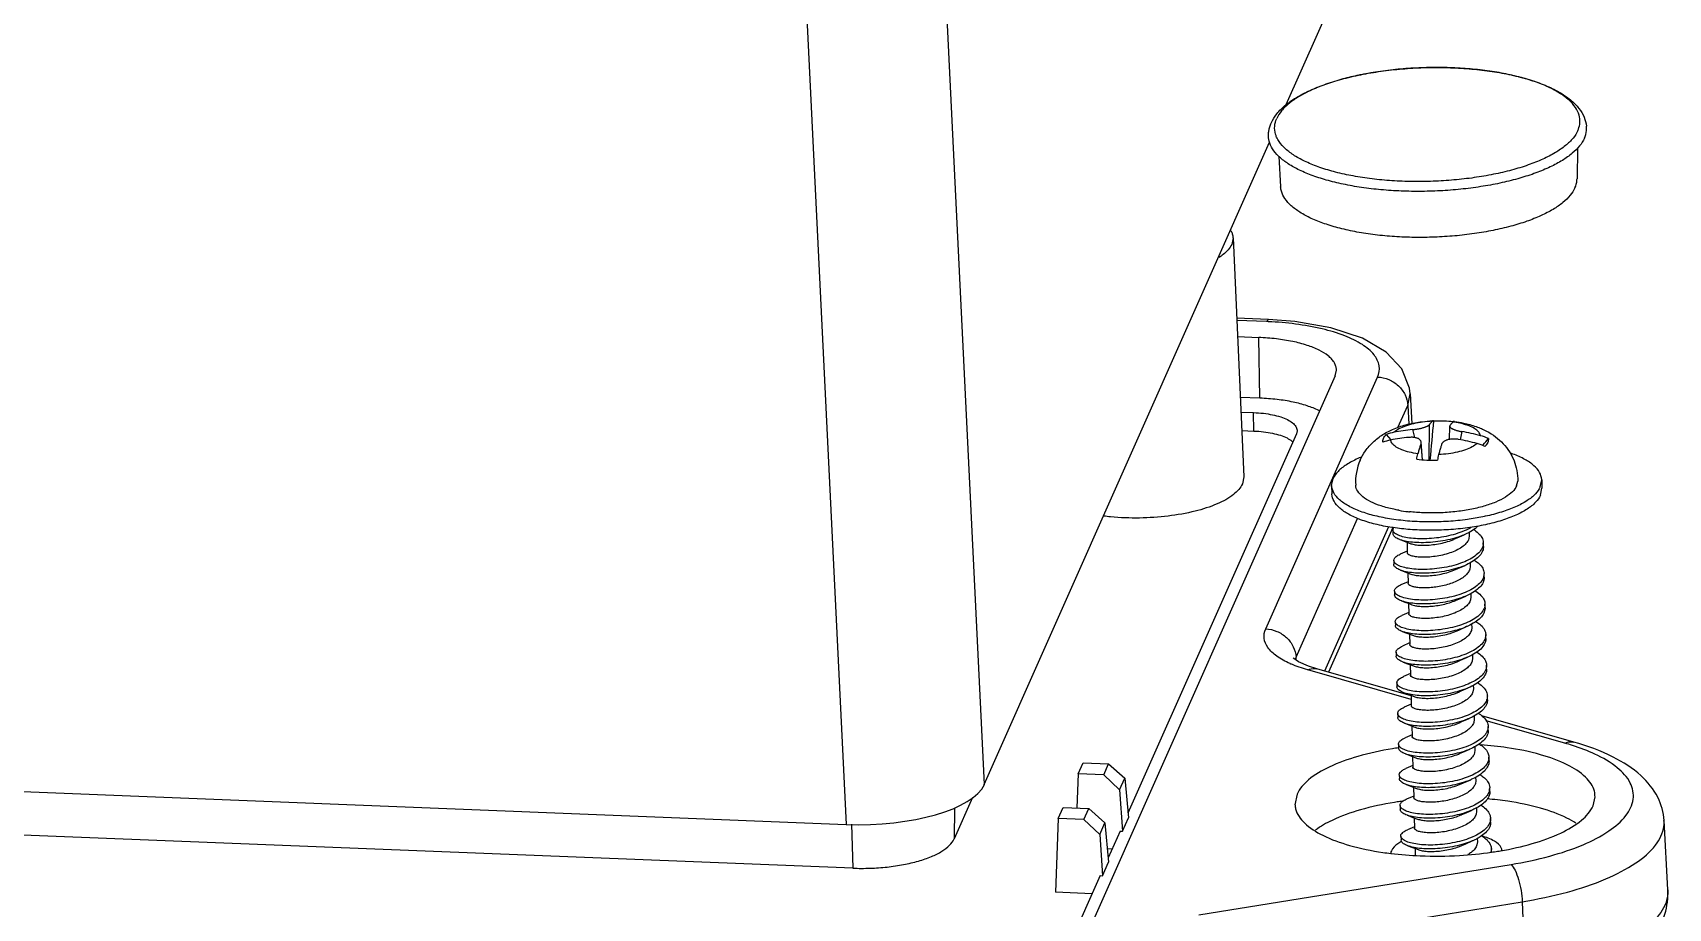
# Model space of a CAD drawing. Header units: millimetres. Extents: x 1366 to 1807, y -424 to -118.
# Drawn here: x 1527.6 to 1582.1, y -380 to -350.8 of the extents above; entities that cross this region are included whole.
import ezdxf

# ---------------------------------------------------------------- set-up
doc = ezdxf.new("R2010")
doc.units = ezdxf.units.MM
doc.layers.add('3_ALL_AXES', color=7, linetype='Continuous')

# ---------------------------------------------------------------- blocks, each defined once
blk = doc.blocks.new('*u50')
at = {"color": 7, "linetype": 'Continuous'}
for p, q in [((4.867, 59.991), (6.292, 30.805)), ((0.264, 58.662), (1.69, 29.476)), ((16.348, 53.462), (18.499, 58.307)), ((6.292, 30.805), (15.792, 52.208)), ((26.042, 52.011), (26.03, 50.985)), ((16.095, 51.74), (16.16, 50.726)), ((14.574, 49.028), (14.53, 48.806)), ((14.574, 49.027), (14.933, 41.054)), ((15.757, 46.303), (14.695, 46.345)), ((15.693, 46.231), (15.757, 46.303)), ((15.693, 46.231), (14.698, 46.271)), ((14.723, 45.731), (15.431, 45.702)), ((15.471, 43.68), (15.431, 45.702)), ((17.976, 44.429), (5.77, 16.928)), ((15.662, 35.992), (19.387, 44.383)), ((17.976, 44.429), (18.018, 44.616)), ((15.471, 43.68), (14.814, 43.706)), ((20.396, 43.44), (20.47, 43.825)), ((20.47, 43.83), (20.529, 42.834)), ((14.836, 43.218), (15.258, 43.201)), ((15.268, 42.586), (15.258, 43.201)), ((20.068, 42.702), (20.396, 43.44)), ((20.396, 43.44), (20.433, 42.816)), ((16.683, 42.488), (11.076, 29.855)), ((14.864, 42.602), (15.268, 42.586)), ((16.707, 42.588), (16.683, 42.488)), ((20.546, 42.632), (20.621, 42.368)), ((21.108, 42.794), (21.09, 41.617)), ((21.249, 42.927), (21.26, 42.926)), ((21.786, 42.308), (21.792, 42.746)), ((21.946, 42.899), (21.95, 42.899)), ((22.199, 42.566), (22.135, 42.294)), ((19.677, 42.469), (19.827, 42.289)), ((20.832, 42.171), (20.873, 41.629)), ((20.88, 41.629), (20.838, 42.218)), ((22.888, 42.104), (22.904, 42.124)), ((23, 42.113), (22.964, 42.074)), ((14.933, 41.056), (14.887, 40.823)), ((16.672, 35.049), (18.725, 39.675)), ((19.75, 39.395), (17.616, 34.587)), ((19.892, 39.369), (17.753, 34.549)), ((19.898, 39.293), (19.901, 39.166)), ((20.129, 38.968), (20.248, 38.924)), ((21.955, 38.989), (22.038, 39.026)), ((22.038, 39.026), (22.275, 39.129)), ((22.444, 39.096), (22.43, 38.999)), ((22.914, 38.734), (22.91, 38.862)), ((19.925, 38.273), (19.928, 38.145)), ((20.377, 38.584), (20.142, 38.482)), ((20.156, 37.948), (20.275, 37.904)), ((21.981, 37.969), (22.065, 38.005)), ((22.065, 38.005), (22.302, 38.108)), ((22.471, 38.076), (22.457, 37.979)), ((22.94, 37.714), (22.937, 37.841)), ((19.951, 37.253), (19.955, 37.125)), ((20.403, 37.564), (20.168, 37.462)), ((22.092, 36.985), (22.329, 37.088)), ((22.497, 37.055), (22.484, 36.959)), ((20.182, 36.927), (20.301, 36.883)), ((20.43, 36.544), (20.195, 36.442)), ((22.008, 36.948), (22.092, 36.985)), ((22.967, 36.694), (22.964, 36.821)), ((19.978, 36.232), (19.981, 36.105)), ((22.035, 35.928), (22.118, 35.965)), ((22.118, 35.965), (22.355, 36.068)), ((22.524, 36.035), (22.511, 35.938)), ((20.209, 35.907), (20.328, 35.863)), ((20.457, 35.523), (20.222, 35.421)), ((22.994, 35.673), (22.99, 35.801)), ((16.597, 35.003), (16.576, 35.023)), ((16.677, 34.949), (16.672, 35.049)), ((20.005, 35.212), (20.008, 35.084)), ((20.236, 34.887), (20.355, 34.843)), ((22.062, 34.908), (22.145, 34.945)), ((22.145, 34.945), (22.382, 35.048)), ((22.551, 35.015), (22.537, 34.918)), ((-130.437, 34.74), (1.69, 29.476)), ((20.506, 33.645), (17.062, 34.626)), ((17.36, 34.66), (17.084, 34.75)), ((20.503, 33.765), (17.361, 34.66)), ((20.484, 34.503), (20.249, 34.401)), ((23.021, 34.653), (23.017, 34.781)), ((20.032, 34.192), (20.035, 34.064)), ((20.263, 33.867), (20.382, 33.822)), ((22.089, 33.887), (22.172, 33.924)), ((22.172, 33.924), (22.409, 34.027)), ((22.578, 33.994), (22.564, 33.898)), ((1.914, 28.019), (-130.21, 33.283)), ((20.51, 33.483), (20.275, 33.381)), ((23.047, 33.633), (23.044, 33.76)), ((20.058, 33.171), (20.062, 33.044)), ((20.289, 32.846), (20.409, 32.802)), ((22.115, 32.867), (22.199, 32.904)), ((22.199, 32.904), (22.436, 33.007)), ((22.604, 32.974), (22.591, 32.878)), ((25.923, 32.22), (22.862, 33.093)), ((25.625, 32.186), (23.003, 32.933)), ((23.074, 32.612), (23.071, 32.74)), ((20.085, 32.151), (20.089, 32.024)), ((20.537, 32.462), (20.302, 32.36)), ((20.316, 31.826), (20.435, 31.782)), ((22.142, 31.847), (22.225, 31.884)), ((22.225, 31.884), (22.462, 31.987)), ((22.631, 31.954), (22.618, 31.857)), ((23.101, 31.592), (23.098, 31.72)), ((9.415, 31.158), (9.372, 30.025)), ((9.415, 31.158), (9.58, 31.53)), ((10.267, 31.124), (9.415, 31.158)), ((9.58, 31.53), (10.432, 31.496)), ((10.267, 31.124), (10.432, 31.496)), ((10.794, 30.631), (10.267, 31.124)), ((10.432, 31.496), (10.967, 31.022)), ((20.112, 31.131), (20.115, 31.003)), ((20.564, 31.442), (20.329, 31.34)), ((10.794, 30.631), (10.967, 31.022)), ((10.794, 30.631), (10.892, 29.254)), ((10.967, 31.022), (11.09, 29.702)), ((20.343, 30.806), (20.462, 30.761)), ((22.169, 30.826), (22.252, 30.863)), ((22.252, 30.863), (22.489, 30.966)), ((22.658, 30.933), (22.645, 30.837)), ((23.128, 30.572), (23.124, 30.699)), ((5.897, 30.37), (5.286, 28.993)), ((5.297, 30.032), (5.286, 28.993)), ((8.756, 29.672), (8.921, 30.043)), ((8.921, 30.043), (9.772, 30.009)), ((9.607, 29.638), (9.772, 30.009)), ((9.772, 30.009), (10.308, 29.535)), ((16.705, 30.486), (16.638, 30.131)), ((20.139, 30.11), (20.142, 29.983)), ((20.591, 30.422), (20.356, 30.32)), ((26.565, 30.093), (26.633, 30.396)), ((1.866, 29.482), (1.914, 28.019)), ((8.756, 29.672), (8.662, 27.215)), ((9.607, 29.638), (8.756, 29.672)), ((10.134, 29.144), (9.607, 29.638)), ((10.134, 29.144), (10.308, 29.535)), ((10.308, 29.535), (10.43, 28.215)), ((10.892, 29.254), (11.09, 29.702)), ((20.37, 29.785), (20.489, 29.741)), ((22.196, 29.806), (22.279, 29.843)), ((22.279, 29.843), (22.516, 29.946)), ((22.685, 29.913), (22.671, 29.817)), ((23.154, 29.551), (23.151, 29.679)), ((29.056, 27.301), (28.93, 29.605)), ((10.134, 29.144), (10.232, 27.767)), ((10.811, 29.257), (10.416, 28.368)), ((10.811, 29.257), (10.892, 29.254)), ((20.165, 29.09), (20.169, 28.963)), ((20.617, 29.402), (20.382, 29.299)), ((22.306, 28.823), (22.543, 28.926)), ((22.712, 28.893), (22.698, 28.796)), ((10.542, 28.653), (10.389, 28.659)), ((20.396, 28.765), (20.516, 28.721)), ((22.222, 28.786), (22.306, 28.823)), ((23.18, 28.56), (23.178, 28.659)), ((10.232, 27.767), (10.43, 28.215)), ((13.438, 26.461), (23.832, 28.146)), ((10.151, 27.771), (5.091, 16.369)), ((10.151, 27.771), (10.232, 27.767)), ((9.883, 27.166), (8.662, 27.215)), ((13.812, 25.217), (24.206, 26.902)), ((24.206, 26.902), (24.289, 24.573))]:
    blk.add_line(p, q, dxfattribs=at)
for points in [[(20.47, 43.826), (20.449, 44.01), (20.192, 44.66), (19.675, 45.215), (18.882, 45.678), (17.831, 46.027), (16.637, 46.236), (15.757, 46.303)], [(20.248, 38.924), (20.383, 38.873), (20.473, 38.839)], [(20.275, 37.904), (20.409, 37.853), (20.499, 37.819)], [(20.301, 36.883), (20.436, 36.833), (20.526, 36.798)], [(20.328, 35.863), (20.463, 35.812), (20.553, 35.778)], [(17.084, 34.75), (16.754, 34.898), (16.597, 35.003)], [(20.355, 34.843), (20.49, 34.792), (20.58, 34.758)], [(20.382, 33.822), (20.516, 33.772), (20.606, 33.737)], [(20.409, 32.802), (20.543, 32.751), (20.633, 32.717)], [(20.435, 31.782), (20.57, 31.731), (20.66, 31.697)], [(20.462, 30.761), (20.597, 30.711), (20.687, 30.676)], [(20.489, 29.741), (20.623, 29.691), (20.714, 29.656)], [(20.516, 28.721), (20.65, 28.67), (20.74, 28.636)]]:
    blk.add_lwpolyline(points, dxfattribs=at)
for centre, radius, start, end in [((25.26, 52.953), 0.874, 336.0564, 339.5255), ((15.225, 34.51), 11.73, 87.4308, 87.7136), ((20.245, 40.976), 1.598, 101.139, 110.8203), ((21.107, 36.616), 6.042, 95.3255, 101.1766), ((-251.456, 66.142), 273.702, 354.85918, 355.13434), ((21.473, 39.709), 3.205, 81.5946, 82.2791), ((21.471, 38.92), 4.007, 83.1983, 83.776), ((21.941, 42.857), 0.043, 83.3914, 86.4316), ((21.099, 36.181), 6.48, 74.6397, 80.225), ((20.129, 40.716), 1.598, 101.139, 110.8203), ((20.992, 36.356), 6.042, 95.3255, 101.1766), ((20.984, 35.92), 6.48, 74.6397, 80.225), ((22.225, 40.439), 1.794, 65.6925, 74.6547), ((22.341, 40.699), 1.794, 65.6925, 74.6547), ((-57.292, 109.329), 104.632, 320.03634, 320.18617), ((20.156, 39.413), 0.301, 226.2016, 228.6981), ((22.56, 37.835), 0.377, 342.9421, 344.8943), ((22.566, 37.833), 0.371, 344.882, 1.2263), ((22.609, 35.795), 0.381, 343.0667, 343.3398), ((17.101, 34.856), 0.471, 161.1525, 166.3399), ((17.1, 34.856), 0.47, 155.7836, 161.1619), ((17.92, 38.071), 3.543, 245.8725, 246.4515), ((22.636, 33.762), 0.409, 339.2972, 342.0058), ((23.338, 24.147), 8.358, 72.2789, 74.1187), ((22.667, 31.731), 0.434, 335.383, 341.878), ((22.748, 30.693), 0.376, 342.9201, 345.0883), ((22.754, 30.691), 0.37, 345.0846, 1.2569), ((21.845, 18.506), 11.857, 97.8873, 98.3434), ((21.489, 40.299), 11.869, 278.1858, 279.1913), ((21.54, 39.987), 11.553, 279.1918, 279.6728)]:
    blk.add_arc(centre, radius, start, end, dxfattribs=at)
blk.add_ellipse((2.347, 30.963), major_axis=(4, 0.104), ratio=0.372997, start_param=-1.745564, end_param=-0.175453, dxfattribs=at)
for points, start_tangent, end_tangent in [([(15.846, 52.849), (16.034, 53.154), (16.333, 53.451), (16.727, 53.723), (17.202, 53.964), (17.745, 54.173), (18.345, 54.348), (18.992, 54.49), (19.676, 54.596), (20.383, 54.665), (21.103, 54.698), (21.821, 54.692), (22.526, 54.648), (23.204, 54.567), (23.844, 54.449), (24.436, 54.295), (24.968, 54.105), (25.432, 53.88), (25.813, 53.621), (26.094, 53.337), (26.269, 53.042), (26.345, 52.746)], (0.405681, 0.914015), (0.101974, -0.994787)), ([(24.121, 54.378), (24.096, 54.384), (23.514, 54.512), (22.886, 54.608), (22.223, 54.67), (21.539, 54.697), (20.845, 54.689), (20.155, 54.646), (19.482, 54.568), (18.838, 54.457), (18.759, 54.441)], (-0.967592, 0.252517), (-0.978598, -0.205783)), ([(18.759, 54.441), (18.235, 54.316), (17.684, 54.146), (17.196, 53.951), (16.779, 53.734), (16.442, 53.5), (16.191, 53.253), (16.03, 52.998)], (-0.978598, -0.205783), (-0.405681, -0.914015)), ([(26.078, 52.647), (26.126, 52.857), (26.099, 53.115), (25.977, 53.368), (25.764, 53.609), (25.463, 53.836), (25.08, 54.043), (24.621, 54.227), (24.121, 54.378)], (0.349616, 0.936893), (-0.967592, 0.252517)), ([(15.753, 52.468), (15.767, 52.594), (15.798, 52.721), (15.846, 52.849)], (0.049678, 0.998765), (0.405681, 0.914015)), ([(16.026, 52.38), (15.989, 52.48), (15.962, 52.739), (16.03, 52.998)], (-0.403008, 0.915196), (0.405681, 0.914015)), ([(26.276, 52.342), (26.118, 52.087), (25.872, 51.84), (25.544, 51.605), (25.139, 51.385), (24.664, 51.186), (24.128, 51.011), (23.538, 50.861), (22.906, 50.741), (22.243, 50.651), (21.559, 50.594), (20.866, 50.571), (20.176, 50.581), (19.502, 50.625), (18.854, 50.702), (18.243, 50.811), (17.681, 50.949), (17.176, 51.115), (16.737, 51.305), (16.372, 51.517), (16.088, 51.746), (15.888, 51.989), (15.777, 52.242), (15.753, 52.468)], (-0.405681, -0.914015), (0.047966, 0.998849)), ([(26.058, 52.598), (25.897, 52.343), (25.646, 52.096), (25.309, 51.862), (24.893, 51.645), (24.404, 51.45), (23.854, 51.28), (23.25, 51.139), (22.606, 51.028), (21.933, 50.95), (21.243, 50.907), (20.549, 50.899), (19.865, 50.926), (19.203, 50.988), (18.574, 51.084), (17.992, 51.212), (17.467, 51.369), (17.008, 51.553), (16.625, 51.76), (16.324, 51.987), (16.111, 52.228), (16.026, 52.38)], (-0.405681, -0.914015), (-0.403008, 0.915196)), ([(26.276, 52.342), (26.346, 52.601), (26.345, 52.746)], (0.405681, 0.914015), (-0.101601, 0.994825)), ([(25.962, 50.687), (25.806, 50.439), (25.562, 50.199), (25.235, 49.972), (24.831, 49.762), (24.357, 49.573), (23.822, 49.408), (23.236, 49.27), (22.611, 49.163), (21.957, 49.087), (21.287, 49.045), (20.614, 49.037), (19.95, 49.064), (19.307, 49.124), (18.697, 49.217), (18.132, 49.341), (17.622, 49.494), (17.177, 49.672), (16.804, 49.874), (16.512, 50.093), (16.305, 50.328), (16.187, 50.573), (16.16, 50.726)], (-0.405681, -0.914015), (-0.06495, 0.997889)), ([(25.962, 50.687), (26.028, 50.939), (26.03, 50.985)], (0.405681, 0.914015), (0.009405, 0.999956)), ([(14.502, 49.263), (14.551, 49.151), (14.571, 49.028)], (0.506077, -0.862488), (0.038274, -0.999267)), ([(14.53, 48.806), (14.25, 48.471), (14.103, 48.366)], (-0.405681, -0.914015), (-0.841597, -0.540106)), ([(19.387, 44.383), (19.441, 44.758), (19.27, 45.125), (18.882, 45.463), (18.297, 45.757), (17.543, 45.989), (16.659, 46.15), (15.751, 46.229)], (0.405277, 0.914194), (-0.998995, 0.04483)), ([(18.018, 44.616), (18.017, 44.656), (17.992, 44.768), (17.938, 44.879), (17.856, 44.986), (17.745, 45.089), (17.442, 45.279), (17.043, 45.44), (16.561, 45.568), (16.017, 45.656), (15.431, 45.702)], (0.011819, 0.99993), (-0.999207, 0.039806)), ([(19.387, 44.383), (19.76, 44.3), (20.081, 44.092), (20.305, 43.791), (20.396, 43.44)], (0.999207, -0.039806), (0.05393, -0.998545)), ([(17.455, 43.256), (17.433, 43.267), (17.043, 43.425), (16.572, 43.549), (16.041, 43.636), (15.471, 43.68)], (-0.88935, 0.457226), (-0.999207, 0.039806)), ([(15.258, 43.201), (15.587, 43.176), (15.891, 43.126), (16.161, 43.055), (16.385, 42.964), (16.554, 42.858), (16.662, 42.74), (16.706, 42.615), (16.707, 42.588)], (0.999207, -0.039806), (-0.034482, -0.999405)), ([(15.268, 42.586), (15.59, 42.561), (15.889, 42.512), (16.154, 42.442), (16.373, 42.353)], (0.999207, -0.039806), (0.894297, -0.447473)), ([(21.214, 42.912), (20.889, 42.883), (20.586, 42.828), (20.317, 42.751), (20.097, 42.654), (19.936, 42.543)], (-0.998823, -0.048502), (-0.742322, -0.670044)), ([(20.546, 42.632), (20.595, 42.637), (20.643, 42.643), (20.692, 42.65), (20.74, 42.659), (20.79, 42.669), (20.839, 42.68), (20.887, 42.692), (20.931, 42.704), (20.971, 42.718), (21.007, 42.731), (21.038, 42.745), (21.062, 42.757), (21.082, 42.77), (21.097, 42.782), (21.108, 42.794)], (0.995663, 0.093029), (0.573468, 0.819228)), ([(21.214, 42.912), (21.196, 42.897), (21.178, 42.88), (21.16, 42.86), (21.142, 42.839), (21.124, 42.817), (21.108, 42.794)], (-0.777237, -0.629208), (-0.573468, -0.819228)), ([(21.214, 42.912), (21.237, 42.925), (21.249, 42.927)], (0.777237, 0.629208), (0.99916, 0.040983)), ([(21.26, 42.926), (21.611, 42.926), (21.906, 42.904)], (0.999373, 0.035398), (0.994104, -0.108429)), ([(21.798, 42.767), (21.793, 42.754), (21.792, 42.746)], (-0.573468, -0.819228), (-0.013406, -0.99991)), ([(21.792, 42.746), (21.792, 42.742), (21.796, 42.728), (21.805, 42.714), (21.82, 42.699), (21.841, 42.683), (21.867, 42.667), (21.898, 42.651), (21.935, 42.636), (21.975, 42.621), (22.017, 42.608), (22.06, 42.596), (22.105, 42.585), (22.151, 42.575), (22.199, 42.566)], (-0.013406, -0.99991), (0.985498, -0.169686)), ([(21.904, 42.885), (21.886, 42.87), (21.868, 42.852), (21.85, 42.832), (21.832, 42.811), (21.815, 42.789), (21.798, 42.767)], (-0.777237, -0.629208), (-0.573468, -0.819228)), ([(21.927, 42.898), (21.904, 42.885)], (-0.959067, -0.283179), (-0.777237, -0.629208)), ([(21.943, 42.9), (21.927, 42.898)], (-0.998052, 0.062387), (-0.959067, -0.283179)), ([(22.815, 42.429), (22.757, 42.548), (22.628, 42.659), (22.437, 42.755), (22.191, 42.831), (21.942, 42.88)], (-0.184161, 0.982896), (-0.989252, 0.146218)), ([(16.373, 42.353), (16.538, 42.249), (16.568, 42.224)], (0.894297, -0.447473), (0.740003, -0.672603)), ([(19.561, 42.209), (19.564, 42.275), (19.584, 42.34)], (-0.092006, 0.995758), (0.405681, 0.914015)), ([(19.584, 42.34), (19.622, 42.406), (19.677, 42.469)], (0.405681, 0.914015), (0.708372, 0.70584)), ([(20.732, 41.827), (20.445, 41.881), (20.199, 41.957), (20.008, 42.053), (19.879, 42.164), (19.821, 42.283)], (-0.990929, 0.13439), (-0.184161, 0.982896)), ([(20.838, 42.218), (20.838, 42.219), (20.833, 42.242), (20.824, 42.264), (20.809, 42.285), (20.788, 42.305), (20.762, 42.323), (20.73, 42.339), (20.694, 42.352), (20.654, 42.362), (20.612, 42.37), (20.569, 42.374), (20.525, 42.376), (20.479, 42.375), (20.431, 42.372)], (-0.0711, 0.997469), (-0.995663, -0.093029)), ([(20.832, 42.171), (20.816, 42.121), (20.799, 42.067), (20.782, 42.01), (20.765, 41.95), (20.748, 41.888), (20.732, 41.827)], (-0.305873, -0.952072), (-0.254012, -0.967201)), ([(20.832, 42.171), (20.837, 42.196), (20.838, 42.218)], (0.305873, 0.952072), (-0.0711, 0.997469)), ([(22.7, 42.169), (22.539, 42.058), (22.319, 41.961), (22.05, 41.884), (21.747, 41.829), (21.422, 41.8)], (-0.742322, -0.670044), (-0.998823, -0.048502)), ([(21.522, 42.144), (21.506, 42.094), (21.49, 42.04), (21.473, 41.982), (21.456, 41.922), (21.439, 41.861), (21.422, 41.8)], (-0.305873, -0.952072), (-0.254012, -0.967201)), ([(22.084, 42.306), (22.035, 42.313), (21.986, 42.318), (21.938, 42.319), (21.889, 42.319), (21.839, 42.315), (21.789, 42.308), (21.742, 42.299), (21.698, 42.286), (21.657, 42.27), (21.622, 42.252), (21.591, 42.233), (21.567, 42.212), (21.547, 42.191), (21.532, 42.168), (21.522, 42.144)], (-0.985498, 0.169686), (-0.305873, -0.952072)), ([(23.056, 42.202), (23.018, 42.137), (23, 42.113)], (-0.405681, -0.914015), (-0.636006, -0.771684)), ([(23.079, 42.334), (23.076, 42.268), (23.056, 42.202)], (0.092006, -0.995758), (-0.405681, -0.914015)), ([(20.691, 41.644), (20.71, 41.736), (20.732, 41.827)], (0.193234, 0.981153), (0.254012, 0.967201)), ([(20.691, 41.644), (21.03, 41.617), (21.381, 41.616)], (0.992832, -0.11952), (0.999373, 0.035398)), ([(21.422, 41.8), (21.4, 41.708), (21.381, 41.616)], (-0.254012, -0.967201), (-0.193234, -0.981153)), ([(14.887, 40.823), (14.594, 40.473), (14.051, 40.16), (13.309, 39.914), (12.415, 39.751), (11.46, 39.687), (10.499, 39.725), (10.266, 39.751)], (-0.405681, -0.914015), (-0.992027, 0.126029)), ([(19.899, 39.293), (19.916, 39.358), (19.921, 39.367)], (0.008681, 0.999962), (0.52648, 0.850188)), ([(19.948, 39.196), (19.901, 39.271), (19.899, 39.293)], (-0.721342, 0.692579), (0.008681, 0.999962)), ([(22.509, 39.378), (22.335, 39.285), (22.061, 39.177), (21.755, 39.092), (21.431, 39.032), (21.106, 38.999), (20.794, 38.993), (20.511, 39.012), (20.27, 39.053), (20.082, 39.113), (19.957, 39.187)], (-0.853681, -0.520796), (-0.750843, 0.660481)), ([(22.726, 39.414), (22.646, 39.343), (22.438, 39.207), (22.275, 39.129)], (-0.706752, -0.707461), (-0.918632, -0.395115)), ([(22.583, 39.304), (22.66, 39.252), (22.811, 39.111), (22.894, 38.959), (22.91, 38.862)], (0.850053, -0.526698), (0.029027, -0.999579)), ([(20.129, 38.968), (19.997, 39.032), (19.916, 39.114), (19.903, 39.166)], (-0.937857, 0.347021), (-0.045879, 0.998947)), ([(22.893, 38.742), (22.848, 38.644), (22.721, 38.494), (22.531, 38.354), (22.289, 38.232), (22.004, 38.13), (21.692, 38.052), (21.366, 38), (21.043, 37.974), (20.738, 37.975), (20.465, 38.001), (20.238, 38.048), (20.067, 38.112), (19.961, 38.19)], (-0.303196, -0.952928), (-0.638603, 0.769537)), ([(22.275, 39.129), (22.179, 39.09), (21.883, 38.995), (21.562, 38.925), (21.234, 38.881), (20.913, 38.865), (20.615, 38.874), (20.356, 38.908), (20.146, 38.962), (20.129, 38.968)], (-0.918632, -0.395115), (-0.937857, 0.347021)), ([(22.43, 38.999), (22.361, 38.87), (22.234, 38.745), (22.06, 38.634), (21.85, 38.542), (21.616, 38.469), (21.368, 38.417), (21.124, 38.387), (20.894, 38.379), (20.695, 38.392), (20.539, 38.421), (20.431, 38.464), (20.381, 38.516), (20.379, 38.531)], (-0.291534, -0.95656), (0.023513, 0.999724)), ([(20.473, 38.839), (20.528, 38.821), (20.684, 38.792), (20.882, 38.779), (21.111, 38.787), (21.355, 38.816), (21.604, 38.868), (21.838, 38.941), (21.955, 38.989)], (0.932039, -0.362357), (0.913183, 0.40755)), ([(22.913, 38.734), (22.913, 38.713), (22.872, 38.555), (22.76, 38.401), (22.583, 38.258), (22.35, 38.13), (22.302, 38.108)], (0.030053, -0.999548), (-0.918489, -0.395447)), ([(22.91, 38.862), (22.907, 38.801), (22.893, 38.742)], (0.029027, -0.999579), (-0.303196, -0.952928)), ([(19.925, 38.273), (19.925, 38.275), (19.96, 38.362), (20.065, 38.444), (20.142, 38.482)], (-0.032317, 0.999478), (0.917819, 0.396999)), ([(19.961, 38.19), (19.925, 38.273)], (-0.638603, 0.769537), (-0.032317, 0.999478)), ([(20.156, 37.948), (20.096, 37.973), (19.977, 38.049), (19.929, 38.133), (19.928, 38.145)], (-0.937889, 0.346936), (0.003912, 0.999992)), ([(22.611, 38.282), (22.736, 38.193), (22.868, 38.049), (22.931, 37.895), (22.937, 37.841)], (0.849458, -0.527656), (0.02262, -0.999744)), ([(22.302, 38.108), (22.072, 38.023), (21.763, 37.939), (21.437, 37.881), (21.11, 37.85), (20.798, 37.846), (20.516, 37.867), (20.278, 37.91), (20.156, 37.948)], (-0.918489, -0.395447), (-0.937889, 0.346936)), ([(22.92, 37.724), (22.846, 37.581), (22.7, 37.433), (22.495, 37.298), (22.239, 37.181), (21.945, 37.085), (21.627, 37.014), (21.301, 36.97), (20.981, 36.952), (20.684, 36.96), (20.423, 36.992)], (-0.293253, -0.956035), (-0.984357, 0.176183)), ([(20.499, 37.818), (20.555, 37.8), (20.711, 37.771), (20.91, 37.759), (21.141, 37.767), (21.385, 37.797), (21.632, 37.849), (21.867, 37.922), (21.981, 37.968)], (0.931992, -0.362479), (0.913188, 0.407538)), ([(22.457, 37.979), (22.398, 37.863), (22.293, 37.751), (22.147, 37.648), (21.971, 37.559), (21.769, 37.485), (21.553, 37.427), (21.332, 37.387), (21.114, 37.364), (20.909, 37.359), (20.731, 37.37)], (-0.291534, -0.95656), (-0.99364, 0.112603)), ([(22.94, 37.714), (22.93, 37.619), (22.855, 37.462), (22.713, 37.312), (22.508, 37.176), (22.329, 37.088)], (0.023869, -0.999715), (-0.918669, -0.395028)), ([(19.953, 37.253), (19.955, 37.283), (20.014, 37.37), (20.143, 37.451), (20.168, 37.462)], (-0.054791, 0.998498), (0.919033, 0.394181)), ([(19.991, 37.164), (19.969, 37.196), (19.953, 37.253)], (-0.672483, 0.740113), (-0.054791, 0.998498)), ([(20.182, 36.928), (20.058, 36.987), (19.972, 37.068), (19.956, 37.125)], (-0.937542, 0.347872), (-0.054791, 0.998498)), ([(20.423, 36.992), (20.209, 37.045), (20.055, 37.114), (19.991, 37.164)], (-0.984357, 0.176183), (-0.672483, 0.740113)), ([(20.731, 37.37), (20.599, 37.392), (20.498, 37.423), (20.431, 37.463), (20.405, 37.506), (20.405, 37.511)], (-0.99364, 0.112603), (0.001945, 0.999998)), ([(22.329, 37.088), (22.253, 37.057), (21.958, 36.96), (21.639, 36.888), (21.311, 36.843), (20.989, 36.824), (20.689, 36.832), (20.426, 36.864)], (-0.918669, -0.395028), (-0.984357, 0.176183)), ([(22.637, 37.263), (22.661, 37.247), (22.83, 37.109), (22.933, 36.958), (22.964, 36.821)], (0.849725, -0.527226), (0.030191, -0.999544)), ([(22.921, 36.64), (22.808, 36.486), (22.63, 36.342), (22.395, 36.214), (22.115, 36.107), (21.803, 36.023), (21.475, 35.966), (21.147, 35.936), (20.835, 35.933), (20.554, 35.955), (20.317, 36), (20.137, 36.063), (20.023, 36.141)], (-0.441378, -0.897321), (-0.684433, 0.729075)), ([(20.426, 36.864), (20.212, 36.917), (20.182, 36.928)], (-0.984357, 0.176183), (-0.937542, 0.347872)), ([(22.484, 36.959), (22.415, 36.829), (22.288, 36.705), (22.113, 36.594), (21.904, 36.501), (21.67, 36.428), (21.422, 36.376), (21.178, 36.347), (20.947, 36.339), (20.749, 36.351), (20.593, 36.38), (20.484, 36.423), (20.434, 36.476), (20.433, 36.491)], (-0.291534, -0.95656), (0.023512, 0.999724)), ([(20.526, 36.798), (20.615, 36.772), (20.747, 36.75)], (0.935187, -0.354155), (0.99364, -0.112603)), ([(20.747, 36.75), (20.926, 36.739), (21.131, 36.744), (21.348, 36.767), (21.57, 36.807), (21.786, 36.865), (21.987, 36.939), (22.008, 36.948)], (0.99364, -0.112603), (0.91332, 0.407243)), ([(22.967, 36.694), (22.967, 36.672), (22.925, 36.513), (22.812, 36.358), (22.633, 36.215), (22.398, 36.087), (22.355, 36.068)], (0.030191, -0.999544), (-0.918497, -0.395428)), ([(22.945, 36.699), (22.921, 36.64)], (-0.308547, -0.951209), (-0.441378, -0.897321)), ([(22.964, 36.821), (22.964, 36.8), (22.945, 36.699)], (0.030191, -0.999544), (-0.308547, -0.951209)), ([(16.472, 34.837), (16.028, 35.088), (15.734, 35.374), (15.611, 35.681), (15.662, 35.992)], (-0.912634, 0.408778), (0.405323, 0.914173)), ([(15.662, 35.992), (16.035, 35.909), (16.357, 35.701), (16.58, 35.4), (16.672, 35.049)], (0.999207, -0.039806), (0.05393, -0.998545)), ([(19.978, 36.232), (20.007, 36.314), (20.108, 36.398), (20.195, 36.441)], (-0.007389, 0.999973), (0.917491, 0.397756)), ([(20.023, 36.141), (19.978, 36.226), (19.978, 36.232)], (-0.684433, 0.729075), (-0.007389, 0.999973)), ([(20.209, 35.907), (20.141, 35.936), (20.026, 36.013), (19.982, 36.098), (19.982, 36.105)], (-0.937654, 0.347569), (-0.007389, 0.999973)), ([(22.355, 36.068), (22.118, 35.979), (21.806, 35.896), (21.479, 35.839), (21.15, 35.809), (20.838, 35.805), (20.557, 35.828), (20.321, 35.873), (20.209, 35.907)], (-0.918497, -0.395428), (-0.937654, 0.347569)), ([(22.665, 36.242), (22.795, 36.148), (22.926, 36.001), (22.986, 35.845), (22.99, 35.801)], (0.84962, -0.527395), (0.021742, -0.999764)), ([(20.007, 35.212), (20.013, 35.257), (20.085, 35.343), (20.222, 35.421)], (-0.023505, 0.999724), (0.918844, 0.394621)), ([(22.974, 35.684), (22.89, 35.529), (22.738, 35.38), (22.525, 35.245), (22.262, 35.128), (21.962, 35.035), (21.639, 34.966), (21.309, 34.925), (20.988, 34.911), (20.692, 34.923), (20.436, 34.959), (20.231, 35.015), (20.089, 35.087), (20.049, 35.12)], (-0.291256, -0.956645), (-0.706277, 0.707935)), ([(22.511, 35.938), (22.442, 35.809), (22.316, 35.685), (22.142, 35.575), (21.933, 35.482), (21.698, 35.408), (21.451, 35.356), (21.207, 35.327), (20.975, 35.318), (20.775, 35.331), (20.619, 35.36), (20.511, 35.403), (20.461, 35.455), (20.459, 35.47)], (-0.291534, -0.95656), (0.023503, 0.999724)), ([(20.553, 35.778), (20.609, 35.76), (20.765, 35.731), (20.964, 35.719), (21.194, 35.726), (21.438, 35.756), (21.686, 35.808), (21.92, 35.881), (22.035, 35.928)], (0.931991, -0.362481), (0.913188, 0.407538)), ([(22.994, 35.673), (22.978, 35.558), (22.894, 35.401), (22.741, 35.252), (22.529, 35.117), (22.382, 35.048)], (0.021742, -0.999764), (-0.918589, -0.395215)), ([(22.99, 35.801), (22.974, 35.686)], (0.021742, -0.999764), (-0.286693, -0.958023)), ([(20.049, 35.12), (20.015, 35.17), (20.007, 35.212)], (-0.706277, 0.707935), (-0.023505, 0.999724)), ([(20.236, 34.887), (20.092, 34.959), (20.018, 35.042), (20.01, 35.085)], (-0.938326, 0.345751), (-0.023505, 0.999724)), ([(22.382, 35.048), (22.266, 35.001), (21.965, 34.907), (21.642, 34.839), (21.312, 34.797), (20.992, 34.783), (20.696, 34.795), (20.439, 34.831), (20.236, 34.887)], (-0.918589, -0.395215), (-0.938326, 0.345751)), ([(22.537, 34.918), (22.469, 34.789), (22.344, 34.666), (22.17, 34.555), (21.961, 34.462), (21.726, 34.388), (21.48, 34.336), (21.236, 34.306), (21.004, 34.298), (20.802, 34.31), (20.646, 34.339), (20.538, 34.382), (20.488, 34.435), (20.486, 34.45)], (-0.291534, -0.95656), (0.02351, 0.999724)), ([(20.58, 34.758), (20.636, 34.74), (20.792, 34.711), (20.992, 34.698), (21.223, 34.706), (21.467, 34.736), (21.714, 34.788), (21.949, 34.862), (22.062, 34.908)], (0.931984, -0.3625), (0.913194, 0.407526)), ([(22.691, 35.222), (22.748, 35.184), (22.906, 35.043), (22.997, 34.89), (23.017, 34.781)], (0.849553, -0.527503), (0.030425, -0.999537)), ([(17.062, 34.626), (16.505, 34.823)], (-0.961718, 0.274041), (-0.916709, 0.399555)), ([(17.062, 34.626), (17.304, 34.672), (17.36, 34.66)], (0.903181, 0.429259), (0.958672, -0.284514)), ([(20.032, 34.192), (20.032, 34.2), (20.073, 34.288), (20.186, 34.371), (20.249, 34.401)], (-0.050466, 0.998726), (0.918276, 0.39594)), ([(23, 34.66), (22.961, 34.573), (22.836, 34.42), (22.647, 34.278), (22.403, 34.154), (22.117, 34.05), (21.801, 33.971), (21.472, 33.918), (21.146, 33.893), (20.838, 33.894), (20.563, 33.921), (20.336, 33.969), (20.166, 34.035), (20.068, 34.108)], (-0.30524, -0.952276), (-0.635849, 0.771814)), ([(23.02, 34.653), (23.018, 34.604), (22.964, 34.445), (22.839, 34.292), (22.65, 34.151), (22.409, 34.027)], (0.030425, -0.999537), (-0.918633, -0.395113)), ([(23.017, 34.781), (23.015, 34.732), (23, 34.66)], (0.030425, -0.999537), (-0.30524, -0.952276)), ([(20.068, 34.108), (20.063, 34.114), (20.032, 34.192)], (-0.635849, 0.771814), (-0.050466, 0.998726)), ([(20.263, 33.867), (20.17, 33.908), (20.067, 33.987), (20.035, 34.064)], (-0.937017, 0.349284), (-0.050466, 0.998726)), ([(22.409, 34.027), (22.12, 33.923), (21.805, 33.844), (21.476, 33.791), (21.149, 33.766), (20.841, 33.767), (20.567, 33.793), (20.339, 33.842), (20.263, 33.867)], (-0.918633, -0.395113), (-0.937017, 0.349284)), ([(22.564, 33.898), (22.495, 33.768), (22.369, 33.645), (22.195, 33.534), (21.986, 33.441), (21.752, 33.368), (21.505, 33.316), (21.26, 33.286), (21.029, 33.278), (20.829, 33.29), (20.673, 33.319), (20.565, 33.362), (20.515, 33.415), (20.513, 33.43)], (-0.291534, -0.95656), (0.023503, 0.999724)), ([(20.606, 33.737), (20.662, 33.719), (20.819, 33.69), (21.02, 33.678), (21.252, 33.686), (21.496, 33.716), (21.742, 33.768), (21.978, 33.842), (22.089, 33.887)], (0.931989, -0.362486), (0.913199, 0.407514)), ([(22.717, 34.202), (22.875, 34.083), (22.995, 33.935), (23.043, 33.778), (23.044, 33.76)], (0.850236, -0.526402), (0.022764, -0.999741)), ([(20.06, 33.171), (20.074, 33.232), (20.157, 33.317), (20.275, 33.381)], (0.005539, 0.999985), (0.9178, 0.397043)), ([(23.019, 33.618), (22.923, 33.462), (22.759, 33.315), (22.537, 33.183), (22.267, 33.07), (21.961, 32.981), (21.636, 32.917), (21.307, 32.88), (20.989, 32.87), (20.699, 32.887), (20.451, 32.926), (20.256, 32.986), (20.124, 33.06)], (-0.353482, -0.935441), (-0.772783, 0.634671)), ([(23.047, 33.633), (23.022, 33.49), (22.926, 33.334), (22.763, 33.187), (22.54, 33.055), (22.436, 33.007)], (0.022764, -0.999741), (-0.918498, -0.395425)), ([(23.044, 33.76), (23.025, 33.636)], (0.022764, -0.999741), (-0.308876, -0.951102)), ([(20.107, 33.076), (20.063, 33.144), (20.06, 33.171)], (-0.720981, 0.692955), (0.005539, 0.999985)), ([(20.289, 32.846), (20.259, 32.858), (20.128, 32.932), (20.066, 33.016), (20.063, 33.044)], (-0.938416, 0.345507), (0.005539, 0.999985)), ([(20.124, 33.06), (20.107, 33.076)], (-0.772783, 0.634671), (-0.720981, 0.692955)), ([(22.436, 33.007), (22.27, 32.943), (21.965, 32.853), (21.639, 32.789), (21.31, 32.752), (20.992, 32.743), (20.702, 32.759), (20.454, 32.799), (20.289, 32.846)], (-0.918498, -0.395425), (-0.938416, 0.345507)), ([(22.591, 32.878), (22.522, 32.748), (22.397, 32.625), (22.224, 32.515), (22.015, 32.422), (21.78, 32.348), (21.534, 32.296), (21.289, 32.266), (21.057, 32.257), (20.856, 32.27), (20.7, 32.299), (20.592, 32.342), (20.541, 32.394), (20.54, 32.41)], (-0.291534, -0.95656), (0.023511, 0.999724)), ([(20.633, 32.717), (20.689, 32.699), (20.845, 32.67), (21.045, 32.658), (21.277, 32.666), (21.521, 32.695), (21.768, 32.748), (22.003, 32.821), (22.115, 32.867)], (0.931984, -0.3625), (0.913194, 0.407525)), ([(22.746, 33.181), (22.833, 33.121), (22.98, 32.977), (23.059, 32.823), (23.07, 32.74)], (0.848783, -0.528741), (0.026841, -0.99964)), ([(23.07, 32.74), (23.064, 32.664), (23.054, 32.622)], (0.026841, -0.99964), (-0.299473, -0.954105)), ([(20.086, 32.151), (20.087, 32.175), (20.141, 32.262), (20.265, 32.343), (20.302, 32.36)], (-0.061734, 0.998093), (0.918935, 0.39441)), ([(20.124, 32.064), (20.106, 32.088), (20.086, 32.151)], (-0.65709, 0.753812), (-0.061734, 0.998093)), ([(23.054, 32.622), (22.998, 32.505), (22.861, 32.354), (22.663, 32.215), (22.411, 32.094), (22.118, 31.994), (21.799, 31.92), (21.469, 31.872), (21.145, 31.851), (20.842, 31.857), (20.574, 31.887), (20.356, 31.939), (20.198, 32.007), (20.124, 32.064)], (-0.299473, -0.954105), (-0.65709, 0.753812)), ([(23.074, 32.612), (23.068, 32.536), (23.001, 32.378), (22.865, 32.227), (22.666, 32.088), (22.462, 31.987)], (0.026841, -0.99964), (-0.918702, -0.394951)), ([(22.771, 32.161), (22.78, 32.155), (22.954, 32.018), (23.061, 31.868), (23.098, 31.72)], (0.849819, -0.527075), (0.028453, -0.999595)), ([(25.625, 32.186), (25.866, 32.232), (25.923, 32.22)], (0.903181, 0.429259), (0.958425, -0.285344)), ([(28.93, 29.605), (28.719, 30.381), (28.158, 31.102), (27.234, 31.721), (25.923, 32.22)], (-0.054415, 0.998518), (-0.961713, 0.274059)), ([(20.088, 32.028), (19.884, 31.997), (18.732, 31.742), (17.777, 31.389), (17.086, 30.96), (16.705, 30.486)], (-0.989784, -0.142577), (-0.405681, -0.914015)), ([(20.316, 31.826), (20.201, 31.88), (20.11, 31.96), (20.089, 32.024)], (-0.937142, 0.348949), (-0.061734, 0.998093)), ([(22.462, 31.987), (22.414, 31.966), (22.121, 31.867), (21.803, 31.792), (21.473, 31.744), (21.148, 31.723), (20.845, 31.729), (20.578, 31.759), (20.359, 31.811), (20.316, 31.826)], (-0.918702, -0.394951), (-0.937142, 0.348949)), ([(22.618, 31.857), (22.549, 31.728), (22.425, 31.606), (22.252, 31.495), (22.044, 31.402), (21.808, 31.328), (21.562, 31.276), (21.318, 31.246), (21.085, 31.237), (20.883, 31.249), (20.726, 31.279), (20.618, 31.322), (20.568, 31.374), (20.566, 31.389)], (-0.291534, -0.95656), (0.023535, 0.999723)), ([(20.66, 31.697), (20.716, 31.679), (20.872, 31.65), (21.073, 31.637), (21.306, 31.646), (21.55, 31.676), (21.796, 31.728), (22.031, 31.801), (22.142, 31.847)], (0.93199, -0.362484), (0.913199, 0.407513)), ([(26.63, 30.396), (26.61, 30.581), (26.316, 31.048), (25.704, 31.464), (24.814, 31.8), (23.707, 32.033), (22.834, 32.127)], (0.014677, 0.999892), (-0.997585, 0.069452)), ([(23.098, 31.72), (23.098, 31.71), (23.079, 31.596)], (0.028453, -0.999595), (-0.310343, -0.950625)), ([(23.832, 28.146), (25.121, 28.422), (26.232, 28.8), (27.093, 29.259), (27.66, 29.773), (27.901, 30.316), (27.803, 30.857), (27.371, 31.367), (26.628, 31.819), (25.882, 32.108)], (0.987113, 0.160023), (-0.952418, 0.304796)), ([(20.112, 31.131), (20.137, 31.206), (20.232, 31.29), (20.329, 31.34)], (0.005331, 0.999986), (0.91734, 0.398105)), ([(20.162, 31.033), (20.113, 31.118), (20.112, 31.131)], (-0.714062, 0.700083), (0.005331, 0.999986)), ([(23.061, 31.55), (22.953, 31.395), (22.779, 31.251), (22.548, 31.122), (22.27, 31.013), (21.96, 30.927), (21.633, 30.868), (21.305, 30.836), (20.991, 30.831), (20.707, 30.851), (20.467, 30.895), (20.282, 30.957), (20.162, 31.033)], (-0.415968, -0.909379), (-0.714062, 0.700083)), ([(23.101, 31.592), (23.101, 31.582), (23.064, 31.423), (22.956, 31.268), (22.782, 31.123), (22.551, 30.994), (22.489, 30.966)], (0.028453, -0.999595), (-0.918476, -0.395478)), ([(22.8, 31.14), (22.916, 31.057), (23.052, 30.911), (23.118, 30.755), (23.124, 30.699)], (0.848983, -0.52842), (0.022933, -0.999737)), ([(20.343, 30.806), (20.286, 30.829), (20.166, 30.906), (20.116, 30.991), (20.116, 31.003)], (-0.93797, 0.346715), (0.005331, 0.999986)), ([(22.489, 30.966), (22.274, 30.885), (21.964, 30.8), (21.637, 30.74), (21.308, 30.708), (20.994, 30.703), (20.71, 30.724), (20.47, 30.767), (20.343, 30.806)], (-0.918476, -0.395478), (-0.93797, 0.346715)), ([(22.595, 30.735), (22.49, 30.617), (22.34, 30.509), (22.155, 30.416), (21.942, 30.338), (21.715, 30.279), (21.482, 30.24), (21.256, 30.22), (21.045, 30.219), (20.867, 30.235), (20.73, 30.265), (20.636, 30.307), (20.594, 30.357), (20.593, 30.369)], (-0.555084, -0.831794), (0.023557, 0.999722)), ([(20.687, 30.676), (20.743, 30.658), (20.899, 30.629), (21.102, 30.617), (21.334, 30.625), (21.578, 30.656), (21.824, 30.708), (22.06, 30.782), (22.169, 30.826)], (0.93201, -0.362434), (0.913205, 0.4075)), ([(22.645, 30.837), (22.624, 30.785), (22.595, 30.735)], (-0.291534, -0.95656), (-0.555084, -0.831794)), ([(23.108, 30.582), (23.033, 30.438)], (-0.293594, -0.95593), (-0.594121, -0.804376)), ([(23.127, 30.572), (23.115, 30.468), (23.094, 30.408)], (0.022933, -0.999737), (-0.406861, -0.91349)), ([(16.64, 30.131), (16.659, 29.998), (16.953, 29.53), (17.565, 29.114), (18.455, 28.778), (19.562, 28.545), (19.828, 28.51)], (0.052335, -0.99863), (0.992616, -0.121297)), ([(20.125, 30.238), (19.953, 30.212), (18.816, 29.961), (17.875, 29.612), (17.319, 29.289)], (-0.989415, -0.145112), (-0.805734, -0.592277)), ([(20.14, 30.111), (20.145, 30.149), (20.211, 30.236), (20.346, 30.316), (20.356, 30.32)], (-0.038408, 0.999262), (0.918985, 0.394292)), ([(20.18, 30.02), (20.151, 30.062), (20.14, 30.111)], (-0.693284, 0.720665), (-0.038408, 0.999262)), ([(20.37, 29.785), (20.234, 29.852), (20.155, 29.934), (20.144, 29.983)], (-0.938068, 0.346451), (-0.038408, 0.999262)), ([(22.975, 30.371), (22.885, 30.289), (22.677, 30.153), (22.417, 30.035), (22.119, 29.939), (21.797, 29.869), (21.467, 29.826), (21.145, 29.809), (20.847, 29.82), (20.587, 29.854), (20.378, 29.909), (20.231, 29.98), (20.18, 30.02)], (-0.691429, -0.722444), (-0.693284, 0.720665)), ([(23.036, 30.311), (22.889, 30.161), (22.68, 30.025), (22.516, 29.946)], (-0.594121, -0.804376), (-0.9186, -0.395189)), ([(22.824, 30.121), (22.868, 30.092), (23.031, 29.953), (23.126, 29.8), (23.151, 29.679)], (0.849719, -0.527236), (0.030937, -0.999521)), ([(23.033, 30.438), (22.975, 30.371)], (-0.594121, -0.804376), (-0.691429, -0.722444)), ([(23.094, 30.408), (23.036, 30.311)], (-0.406861, -0.91349), (-0.594121, -0.804376)), ([(25.996, 29.517), (25.696, 29.687), (24.818, 30.018), (23.726, 30.248), (23.037, 30.327)], (-0.838489, 0.544918), (-0.996475, 0.083894)), ([(23.481, 28.598), (24.537, 28.837), (25.492, 29.19), (26.183, 29.619), (26.565, 30.093)], (0.98578, 0.168044), (0.405681, 0.914015)), ([(23.101, 29.483), (22.981, 29.329), (22.797, 29.187), (22.557, 29.061), (22.273, 28.956), (21.959, 28.875), (21.63, 28.82), (21.303, 28.793), (20.993, 28.792), (20.716, 28.817), (20.485, 28.863), (20.311, 28.928), (20.202, 29.006)], (-0.47374, -0.880665), (-0.640869, 0.76765)), ([(22.516, 29.946), (22.42, 29.907), (22.122, 29.812), (21.8, 29.741), (21.47, 29.698), (21.148, 29.682), (20.85, 29.692), (20.59, 29.726), (20.381, 29.781), (20.37, 29.785)], (-0.9186, -0.395189), (-0.938068, 0.346451)), ([(22.671, 29.817), (22.603, 29.688), (22.479, 29.565), (22.306, 29.455), (22.097, 29.361), (21.861, 29.287), (21.616, 29.235), (21.372, 29.205), (21.139, 29.197), (20.936, 29.209), (20.78, 29.238), (20.672, 29.281), (20.622, 29.333), (20.62, 29.349)], (-0.291534, -0.95656), (0.023536, 0.999723)), ([(20.713, 29.656), (20.746, 29.645), (20.883, 29.615), (21.062, 29.598), (21.272, 29.599), (21.499, 29.62), (21.731, 29.659), (21.958, 29.718), (22.171, 29.795), (22.196, 29.806)], (0.935182, -0.354169), (0.913281, 0.407329)), ([(23.154, 29.551), (23.153, 29.514), (23.104, 29.355), (22.984, 29.202), (22.8, 29.059), (22.56, 28.933), (22.543, 28.926)], (0.030937, -0.999521), (-0.918559, -0.395284)), ([(23.133, 29.558), (23.101, 29.483)], (-0.306989, -0.951713), (-0.47374, -0.880665)), ([(23.151, 29.679), (23.15, 29.642), (23.133, 29.558)], (0.030937, -0.999521), (-0.306989, -0.951713)), ([(24.206, 26.902), (25.708, 27.223), (26.992, 27.662), (27.989, 28.193), (28.644, 28.788), (28.923, 29.416), (28.927, 29.605)], (0.987113, 0.160023), (-0.06692, 0.997758)), ([(1.914, 28.019), (2.487, 28.018), (3.056, 28.058), (3.6, 28.139), (4.098, 28.257), (4.53, 28.407), (4.881, 28.585), (5.136, 28.783), (5.286, 28.993)], (0.999207, -0.039806), (0.405681, 0.914015)), ([(20.193, 28.91), (20.063, 28.831), (19.849, 28.6)], (-0.884921, -0.465742), (-0.405681, -0.914015)), ([(20.166, 29.09), (20.165, 29.092), (20.202, 29.18), (20.309, 29.263), (20.383, 29.299)], (-0.033368, 0.999443), (0.917905, 0.3968)), ([(20.202, 29.006), (20.166, 29.09)], (-0.640869, 0.76765), (-0.033368, 0.999443)), ([(20.397, 28.765), (20.314, 28.801), (20.206, 28.879), (20.169, 28.963)], (-0.937239, 0.348688), (-0.033368, 0.999443)), ([(22.543, 28.926), (22.276, 28.828), (21.962, 28.747), (21.634, 28.692), (21.306, 28.665), (20.997, 28.664), (20.719, 28.689), (20.488, 28.736), (20.397, 28.765)], (-0.918559, -0.395284), (-0.937239, 0.348688)), ([(22.851, 29.1), (22.998, 28.992), (23.122, 28.844), (23.176, 28.688), (23.178, 28.659)], (0.850129, -0.526574), (0.021678, -0.999765)), ([(23.28, 28.916), (22.861, 29.089)], (-0.861718, 0.507387), (-0.96166, 0.274246)), ([(23.531, 28.614), (23.508, 28.694), (23.28, 28.916)], (-0.155413, 0.98785), (-0.861718, 0.507387)), ([(19.849, 28.6), (19.828, 28.521)], (-0.405681, -0.914015), (-0.099959, -0.994992)), ([(19.828, 28.51), (20.81, 28.431), (22.114, 28.444), (23.179, 28.551)], (0.992616, -0.121297), (0.989807, 0.142414)), ([(20.74, 28.636), (20.796, 28.618), (20.953, 28.589), (21.155, 28.576), (21.388, 28.585), (21.632, 28.615), (21.878, 28.667), (22.113, 28.741), (22.222, 28.786)], (0.932011, -0.36243), (0.913205, 0.4075)), ([(22.698, 28.796), (22.63, 28.667), (22.506, 28.545), (22.398, 28.471)], (-0.291534, -0.95656), (-0.856263, -0.51654)), ([(23.178, 28.659), (23.165, 28.557)], (0.021678, -0.999765), (-0.253002, -0.967466)), ([(23.832, 28.146), (23.966, 27.949), (24.083, 27.645), (24.167, 27.278), (24.206, 26.902)], (0.715914, -0.698188), (0.03575, -0.999361)), ([(24.005, 23.568), (25.505, 23.898), (26.857, 24.398), (27.866, 25.005), (28.56, 25.706), (28.956, 26.489), (29.056, 27.301)], (0.987113, 0.160023), (-0.054415, 0.998518)), ([(29.053, 27.301), (29.048, 27.11), (28.767, 26.476), (28.106, 25.875), (27.101, 25.339), (25.805, 24.897), (24.289, 24.573)], (0.06692, -0.997758), (-0.987113, -0.160023))]:
    blk.add_spline(points, degree=3, dxfattribs=dict(at, start_tangent=start_tangent, end_tangent=end_tangent))
at = {"layer": '3_ALL_AXES', "color": 7, "linetype": 'Continuous'}
for p, q in [((21.946, 42.9), (21.95, 42.899)), ((17.858, 40.772), (17.906, 41.001)), ((24.019, 40.757), (24.056, 40.919)), ((24.808, 40.726), (24.856, 40.955)), ((24.856, 40.955), (24.863, 40.677)), ((17.858, 40.772), (17.866, 40.493)), ((24.815, 40.448), (24.863, 40.677)), ((20.369, 38.878), (20.378, 38.531)), ((22.441, 39.209), (22.444, 39.096)), ((22.468, 38.194), (22.471, 38.076)), ((20.396, 37.858), (20.405, 37.511)), ((22.494, 37.169), (22.497, 37.055)), ((20.422, 36.838), (20.432, 36.491)), ((22.521, 36.154), (22.524, 36.035)), ((20.449, 35.818), (20.458, 35.47)), ((22.548, 35.13), (22.551, 35.015)), ((20.476, 34.797), (20.485, 34.45)), ((20.503, 33.777), (20.512, 33.43)), ((22.575, 34.112), (22.578, 33.994)), ((20.529, 32.757), (20.539, 32.409)), ((22.601, 33.092), (22.604, 32.974)), ((20.556, 31.736), (20.565, 31.389)), ((22.628, 32.069), (22.631, 31.954)), ((22.655, 31.052), (22.658, 30.934)), ((20.583, 30.716), (20.592, 30.369)), ((22.682, 30.026), (22.685, 29.913)), ((20.61, 29.696), (20.619, 29.349)), ((22.708, 29.012), (22.712, 28.893)), ((20.637, 28.675), (20.643, 28.447))]:
    blk.add_line(p, q, dxfattribs=at)
for centre, radius, start, end in [((21.422, 38.386), 4.545, 92.1836, 92.6354), ((20.421, 40.893), 1.766, 156.0084, 183.7573), ((20.316, 38.109), 3.895, 111.8584, 113.2457), ((21.06, 45.486), 5.625, 260.1206, 263.2719), ((21.127, 46.012), 6.155, 263.2299, 263.6758)]:
    blk.add_arc(centre, radius, start, end, dxfattribs=at)
for points, start_tangent, end_tangent in [([(18.808, 41.611), (18.984, 41.922), (19.24, 42.217), (19.564, 42.466), (19.938, 42.659), (20.393, 42.809), (20.872, 42.897), (21.213, 42.926)], (0.405681, 0.914015), (0.998942, 0.045983)), ([(21.95, 42.899), (22.25, 42.85), (22.669, 42.735), (23.015, 42.585), (23.316, 42.394), (23.572, 42.162), (23.778, 41.895), (23.933, 41.591), (24.025, 41.273), (24.056, 40.919)], (0.992569, -0.121686), (-0.014193, -0.999899)), ([(18.779, 41.688), (18.727, 41.665), (18.348, 41.462), (18.071, 41.238), (17.906, 41.001)], (-0.918768, -0.394797), (-0.405681, -0.914015)), ([(24.856, 40.955), (24.855, 40.967), (24.784, 41.205), (24.595, 41.431), (24.296, 41.638), (23.898, 41.819), (23.804, 41.852)], (-0.024488, 0.9997), (-0.946019, 0.32411)), ([(17.931, 40.522), (17.859, 40.76), (17.858, 40.772)], (-0.485199, 0.874404), (-0.024488, 0.9997)), ([(19.906, 39.366), (19.865, 39.372), (19.309, 39.482), (18.824, 39.63), (18.425, 39.811), (18.126, 40.017), (17.938, 40.244), (17.866, 40.481), (17.866, 40.493)], (-0.989147, 0.146929), (-0.024488, 0.9997)), ([(22.892, 39.725), (22.379, 39.638), (21.746, 39.575), (21.101, 39.556), (20.464, 39.581), (19.857, 39.65), (19.302, 39.76), (18.817, 39.908), (18.418, 40.089), (18.119, 40.296), (17.931, 40.522)], (-0.979666, -0.200637), (-0.485199, 0.874404)), ([(20.095, 39.945), (19.927, 39.977), (19.508, 40.088), (19.16, 40.229), (18.896, 40.394), (18.727, 40.577), (18.659, 40.772), (18.659, 40.778)], (-0.985043, 0.172309), (-0.06408, 0.997945)), ([(24.815, 40.448), (24.651, 40.211), (24.374, 39.987), (23.995, 39.784), (23.526, 39.607), (22.983, 39.464), (22.386, 39.36), (21.754, 39.297), (21.108, 39.277), (20.471, 39.303), (19.906, 39.366)], (-0.405681, -0.914015), (-0.989147, 0.146929)), ([(24.019, 40.757), (23.881, 40.564), (23.646, 40.382), (23.323, 40.218), (22.925, 40.079), (22.466, 39.97), (21.964, 39.896), (21.44, 39.859), (20.912, 39.86), (20.449, 39.895)], (-0.405681, -0.914015), (-0.993914, 0.110162)), ([(24.808, 40.726), (24.643, 40.489), (24.367, 40.265), (23.987, 40.062), (23.519, 39.886), (22.976, 39.743), (22.892, 39.725)], (-0.405681, -0.914015), (-0.979666, -0.200637))]:
    blk.add_spline(points, degree=3, dxfattribs=dict(at, start_tangent=start_tangent, end_tangent=end_tangent))

msp = doc.modelspace()

# ---------------------------------------------------------------- block references
msp.add_blockref('*u50', (1553.026, -406.676))

doc.saveas('drawing.dxf')
